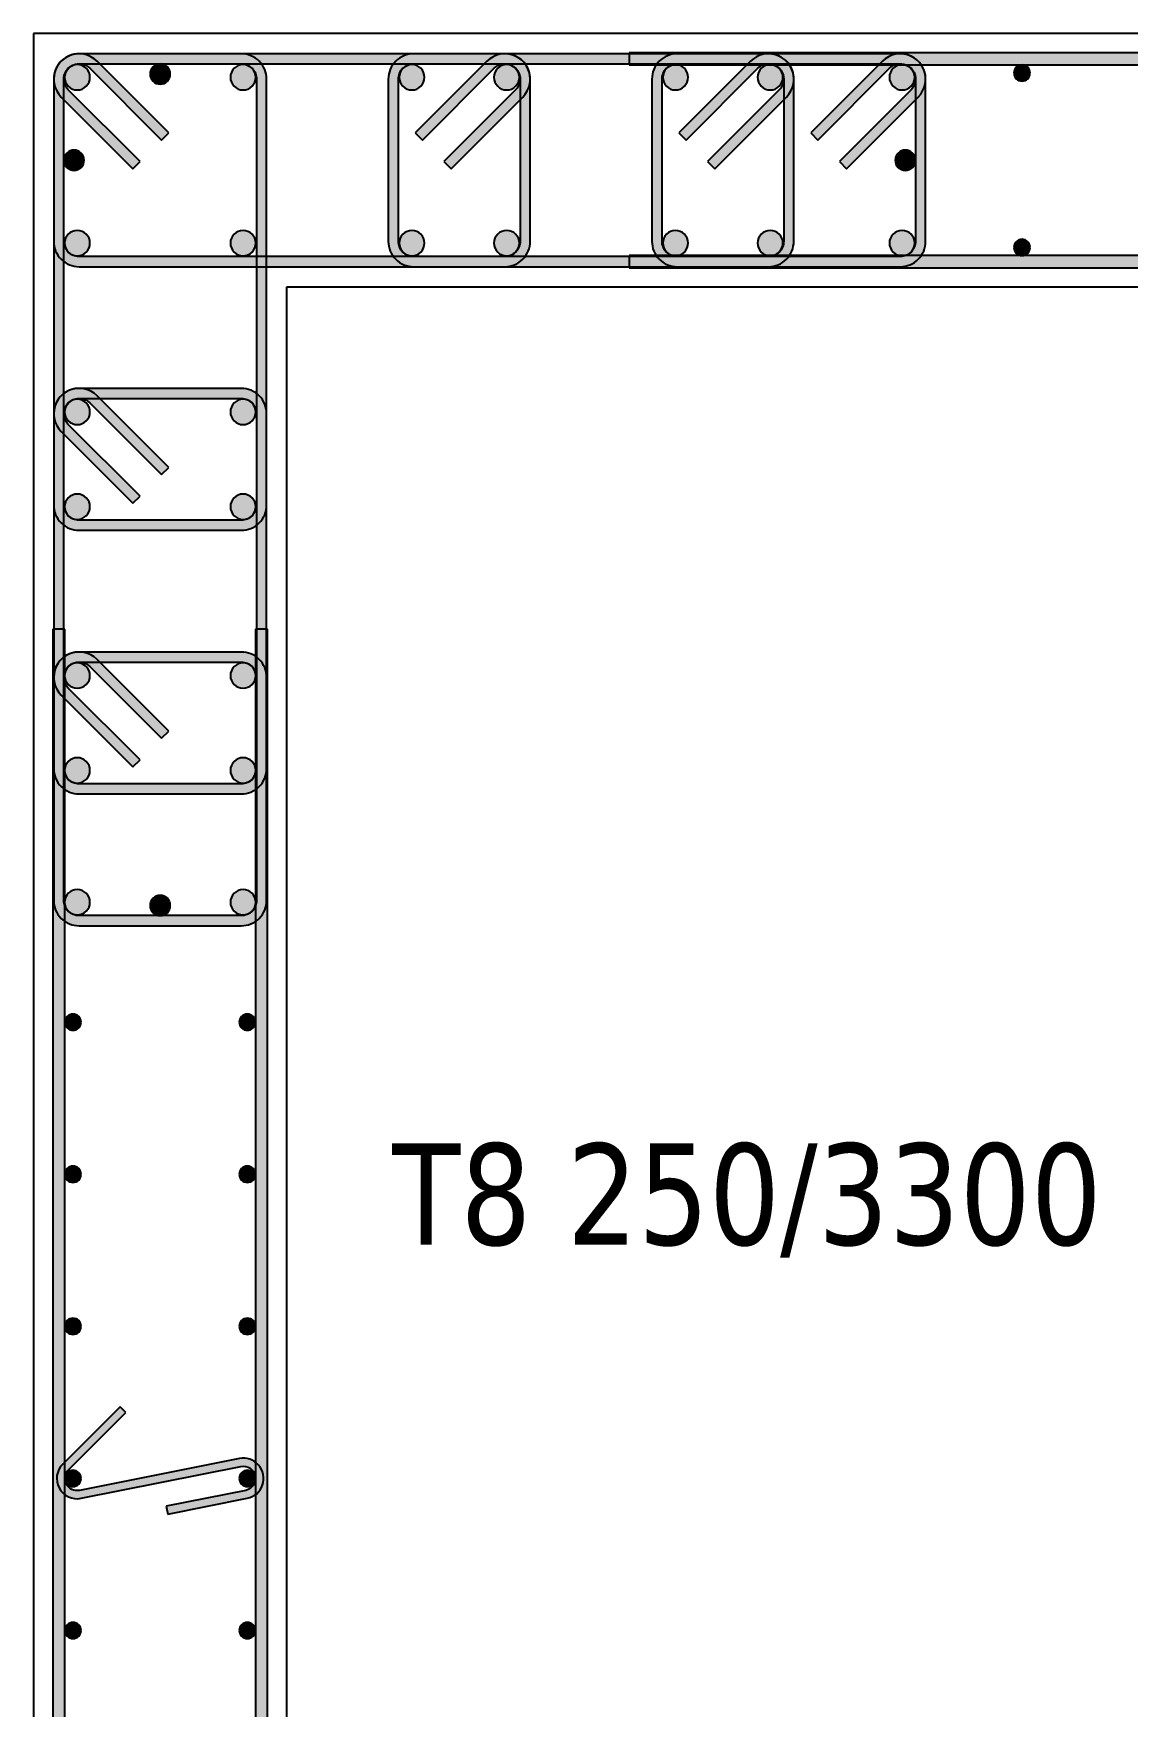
# Model space of a CAD drawing. Header units: millimetres. Extents: x -2171 to 1563, y -1758 to -1505.
# Drawn here: x -918.15 to -912.76, y -1612.32 to -1604.07 of the extents above; entities that cross this region are included whole.
import ezdxf

# ---------------------------------------------------------------- set-up
doc = ezdxf.new("R2010")
doc.units = ezdxf.units.MM
for name, color, linetype in [('Col_Det', 7, 'Continuous'), ('Col_Det_Fill', 7, 'Continuous'), ('pinakaki', 153, 'Continuous')]:
    doc.layers.add(name, color=color, linetype=linetype)
doc.styles.get("Standard").update_dxf_attribs({"font": 'tahoma.ttf'})

msp = doc.modelspace()

# ---------------------------------------------------------------- hatches: boundary and pattern name
at = {"layer": 'Col_Det_Fill'}
for color, points in [(252, [(-917.8735, -1604.2455), (-917.8381, -1604.2102, 0.668179), (-918.0515, -1604.2986), (-918.0015, -1604.2986, -0.668179)]), (252, [(-917.9265, -1604.2236), (-917.9265, -1604.1736, 0.668179), (-918.0149, -1604.3869), (-917.9795, -1604.3516, -0.668179)]), (252, [(-917.9265, -1604.2236), (-917.9265, -1604.1736, 0.414214), (-918.0515, -1604.2986), (-918.0015, -1604.2986, -0.414214)]), (252, [(-917.1265, -1604.2236), (-917.1265, -1604.1736), (-917.9265, -1604.1736), (-917.9265, -1604.2236)]), (252, [(-913.8765, -1604.2236), (-913.8765, -1604.1736), (-917.9265, -1604.1736), (-917.9265, -1604.2236)]), (252, [(-917.5199, -1604.5991), (-917.4846, -1604.5637), (-917.8381, -1604.2102), (-917.8735, -1604.2455)]), (252, [(-917.0515, -1604.2986), (-917.0015, -1604.2986, 0.414214), (-917.1265, -1604.1736), (-917.1265, -1604.2236, -0.414214)]), (252, [(-916.2765, -1604.2236), (-916.2765, -1604.1736, 0.414214), (-916.4015, -1604.2986), (-916.3515, -1604.2986, -0.414214)]), (252, [(-915.8265, -1604.2236), (-915.8265, -1604.1736), (-916.2765, -1604.1736), (-916.2765, -1604.2236)]), (252, [(-915.8795, -1604.2455), (-915.9149, -1604.2102), (-916.2684, -1604.5637), (-916.2331, -1604.5991)]), (252, [(-915.7515, -1604.2986), (-915.7015, -1604.2986, 0.668179), (-915.9149, -1604.2102), (-915.8795, -1604.2455, -0.668179)]), (252, [(-915.7735, -1604.3516), (-915.7381, -1604.3869, 0.668179), (-915.8265, -1604.1736), (-915.8265, -1604.2236, -0.668179)]), (252, [(-908.3396, -1604.2286), (-908.3396, -1604.1686), (-915.2134, -1604.1686), (-915.2134, -1604.2286)]), (252, [(-914.9765, -1604.2236), (-914.9765, -1604.1736, 0.414214), (-915.1015, -1604.2986), (-915.0515, -1604.2986, -0.414214)]), (252, [(-914.5265, -1604.2236), (-914.5265, -1604.1736), (-914.9765, -1604.1736), (-914.9765, -1604.2236)]), (252, [(-914.5795, -1604.2455), (-914.6149, -1604.2102), (-914.9684, -1604.5637), (-914.9331, -1604.5991)]), (252, [(-914.4515, -1604.2986), (-914.4015, -1604.2986, 0.668179), (-914.6149, -1604.2102), (-914.5795, -1604.2455, -0.668179)]), (252, [(-914.4735, -1604.3516), (-914.4381, -1604.3869, 0.668179), (-914.5265, -1604.1736), (-914.5265, -1604.2236, -0.668179)]), (252, [(-913.9295, -1604.2455), (-913.9649, -1604.2102), (-914.3184, -1604.5637), (-914.2831, -1604.5991)]), (252, [(-913.8015, -1604.2986), (-913.7515, -1604.2986, 0.668179), (-913.9649, -1604.2102), (-913.9295, -1604.2455, -0.668179)]), (252, [(-913.8235, -1604.3516), (-913.7881, -1604.3869, 0.668179), (-913.8765, -1604.1736), (-913.8765, -1604.2236, -0.668179)]), (56, [(-917.9353, -1604.2272, 0.414214), (-917.9978, -1604.2897, 0.414214), (-917.9353, -1604.3522, 0.414214), (-917.8728, -1604.2897, 0.414214)]), (133, [(-917.5265, -1604.2236, 0.414214), (-917.5765, -1604.2736, 0.414214), (-917.5265, -1604.3236, 0.414214), (-917.4765, -1604.2736, 0.414214)]), (56, [(-917.1177, -1604.2272, 0.414214), (-917.1802, -1604.2897, 0.414214), (-917.1177, -1604.3522, 0.414214), (-917.0552, -1604.2897, 0.414214)]), (56, [(-916.2853, -1604.2272, 0.414214), (-916.3478, -1604.2897, 0.414214), (-916.2853, -1604.3522, 0.414214), (-916.2228, -1604.2897, 0.414214)]), (56, [(-915.8177, -1604.2272, 0.414214), (-915.8802, -1604.2897, 0.414214), (-915.8177, -1604.3522, 0.414214), (-915.7552, -1604.2897, 0.414214)]), (56, [(-914.9853, -1604.2272, 0.414214), (-915.0478, -1604.2897, 0.414214), (-914.9853, -1604.3522, 0.414214), (-914.9228, -1604.2897, 0.414214)]), (56, [(-914.5177, -1604.2272, 0.414214), (-914.5802, -1604.2897, 0.414214), (-914.5177, -1604.3522, 0.414214), (-914.4552, -1604.2897, 0.414214)]), (56, [(-913.8677, -1604.2272, 0.414214), (-913.9302, -1604.2897, 0.414214), (-913.8677, -1604.3522, 0.414214), (-913.8052, -1604.2897, 0.414214)]), (133, [(-913.3161, -1604.2686, 0.414214), (-913.2761, -1604.3086, 0.414214), (-913.2361, -1604.2686, 0.414214), (-913.2761, -1604.2286, 0.414214)]), (252, [(-918.0015, -1604.2986), (-918.0515, -1604.2986), (-918.0515, -1608.3486), (-918.0015, -1608.3486)]), (252, [(-918.0015, -1604.2986), (-918.0515, -1604.2986), (-918.0515, -1605.0986), (-918.0015, -1605.0986)]), (252, [(-917.9795, -1604.3516), (-918.0149, -1604.3869), (-917.6613, -1604.7405), (-917.626, -1604.7051)]), (252, [(-917.0515, -1608.3486), (-917.0015, -1608.3486), (-917.0015, -1604.2986), (-917.0515, -1604.2986)]), (252, [(-916.3515, -1604.2986), (-916.4015, -1604.2986), (-916.4015, -1605.0986), (-916.3515, -1605.0986)]), (252, [(-916.127, -1604.7051), (-916.0917, -1604.7405), (-915.7381, -1604.3869), (-915.7735, -1604.3516)]), (252, [(-915.7515, -1605.0986), (-915.7015, -1605.0986), (-915.7015, -1604.2986), (-915.7515, -1604.2986)]), (252, [(-915.0515, -1604.2986), (-915.1015, -1604.2986), (-915.1015, -1605.0986), (-915.0515, -1605.0986)]), (252, [(-914.827, -1604.7051), (-914.7917, -1604.7405), (-914.4381, -1604.3869), (-914.4735, -1604.3516)]), (252, [(-914.4515, -1605.0986), (-914.4015, -1605.0986), (-914.4015, -1604.2986), (-914.4515, -1604.2986)]), (252, [(-914.177, -1604.7051), (-914.1417, -1604.7405), (-913.7881, -1604.3869), (-913.8235, -1604.3516)]), (252, [(-913.8015, -1605.0986), (-913.7515, -1605.0986), (-913.7515, -1604.2986), (-913.8015, -1604.2986)]), (133, [(-917.9515, -1604.6486, 0.414214), (-918.0015, -1604.6986, 0.414214), (-917.9515, -1604.7486, 0.414214), (-917.9015, -1604.6986, 0.414214)]), (133, [(-913.8515, -1604.6486, 0.414214), (-913.9015, -1604.6986, 0.414214), (-913.8515, -1604.7486, 0.414214), (-913.8015, -1604.6986, 0.414214)]), (252, [(-918.0015, -1605.0986), (-918.0515, -1605.0986, 0.414214), (-917.9265, -1605.2236), (-917.9265, -1605.1736, -0.414214)]), (56, [(-917.9353, -1605.0449, 0.414214), (-917.9978, -1605.1074, 0.414214), (-917.9353, -1605.1699, 0.414214), (-917.8728, -1605.1074, 0.414214)]), (56, [(-917.1177, -1605.0449, 0.414214), (-917.1802, -1605.1074, 0.414214), (-917.1177, -1605.1699, 0.414214), (-917.0552, -1605.1074, 0.414214)]), (252, [(-916.3515, -1605.0986), (-916.4015, -1605.0986, 0.414214), (-916.2765, -1605.2236), (-916.2765, -1605.1736, -0.414214)]), (56, [(-916.2853, -1605.0449, 0.414214), (-916.3478, -1605.1074, 0.414214), (-916.2853, -1605.1699, 0.414214), (-916.2228, -1605.1074, 0.414214)]), (56, [(-915.8177, -1605.0449, 0.414214), (-915.8802, -1605.1074, 0.414214), (-915.8177, -1605.1699, 0.414214), (-915.7552, -1605.1074, 0.414214)]), (252, [(-915.8265, -1605.1736), (-915.8265, -1605.2236, 0.414214), (-915.7015, -1605.0986), (-915.7515, -1605.0986, -0.414214)]), (252, [(-915.0515, -1605.0986), (-915.1015, -1605.0986, 0.414214), (-914.9765, -1605.2236), (-914.9765, -1605.1736, -0.414214)]), (56, [(-914.9853, -1605.0449, 0.414214), (-915.0478, -1605.1074, 0.414214), (-914.9853, -1605.1699, 0.414214), (-914.9228, -1605.1074, 0.414214)]), (56, [(-914.5177, -1605.0449, 0.414214), (-914.5802, -1605.1074, 0.414214), (-914.5177, -1605.1699, 0.414214), (-914.4552, -1605.1074, 0.414214)]), (252, [(-914.5265, -1605.1736), (-914.5265, -1605.2236, 0.414214), (-914.4015, -1605.0986), (-914.4515, -1605.0986, -0.414214)]), (56, [(-913.8677, -1605.0449, 0.414214), (-913.9302, -1605.1074, 0.414214), (-913.8677, -1605.1699, 0.414214), (-913.8052, -1605.1074, 0.414214)]), (252, [(-913.8765, -1605.1736), (-913.8765, -1605.2236, 0.414214), (-913.7515, -1605.0986), (-913.8015, -1605.0986, -0.414214)]), (133, [(-913.3161, -1605.1286, 0.414214), (-913.2761, -1605.1686, 0.414214), (-913.2361, -1605.1286, 0.414214), (-913.2761, -1605.0886, 0.414214)]), (252, [(-917.9265, -1605.1736), (-917.9265, -1605.2236), (-913.8765, -1605.2236), (-913.8765, -1605.1736)]), (252, [(-916.2765, -1605.1736), (-916.2765, -1605.2236), (-915.8265, -1605.2236), (-915.8265, -1605.1736)]), (252, [(-915.2134, -1605.1686), (-915.2134, -1605.2286), (-908.3396, -1605.2286), (-908.3396, -1605.1686)]), (252, [(-914.9765, -1605.1736), (-914.9765, -1605.2236), (-914.5265, -1605.2236), (-914.5265, -1605.1736)]), (252, [(-917.8735, -1605.8955), (-917.8381, -1605.8602, 0.668179), (-918.0515, -1605.9486), (-918.0015, -1605.9486, -0.668179)]), (252, [(-917.9265, -1605.8736), (-917.9265, -1605.8236, 0.668179), (-918.0149, -1606.0369), (-917.9795, -1606.0016, -0.668179)]), (252, [(-917.1265, -1605.8736), (-917.1265, -1605.8236), (-917.9265, -1605.8236), (-917.9265, -1605.8736)]), (252, [(-917.5199, -1606.2491), (-917.4846, -1606.2137), (-917.8381, -1605.8602), (-917.8735, -1605.8955)]), (252, [(-917.0515, -1605.9486), (-917.0015, -1605.9486, 0.414214), (-917.1265, -1605.8236), (-917.1265, -1605.8736, -0.414214)]), (56, [(-917.9353, -1605.8772, 0.414214), (-917.9978, -1605.9397, 0.414214), (-917.9353, -1606.0022, 0.414214), (-917.8728, -1605.9397, 0.414214)]), (56, [(-917.1177, -1605.8772, 0.414214), (-917.1802, -1605.9397, 0.414214), (-917.1177, -1606.0022, 0.414214), (-917.0552, -1605.9397, 0.414214)]), (252, [(-918.0015, -1605.9486), (-918.0515, -1605.9486), (-918.0515, -1606.3986), (-918.0015, -1606.3986)]), (252, [(-917.9795, -1606.0016), (-918.0149, -1606.0369), (-917.6613, -1606.3905), (-917.626, -1606.3551)]), (252, [(-917.0515, -1606.3986), (-917.0015, -1606.3986), (-917.0015, -1605.9486), (-917.0515, -1605.9486)]), (56, [(-917.9353, -1606.3449, 0.414214), (-917.9978, -1606.4074, 0.414214), (-917.9353, -1606.4699, 0.414214), (-917.8728, -1606.4074, 0.414214)]), (56, [(-917.1177, -1606.3449, 0.414214), (-917.1802, -1606.4074, 0.414214), (-917.1177, -1606.4699, 0.414214), (-917.0552, -1606.4074, 0.414214)]), (252, [(-918.0015, -1606.3986), (-918.0515, -1606.3986, 0.414214), (-917.9265, -1606.5236), (-917.9265, -1606.4736, -0.414214)]), (252, [(-917.1265, -1606.4736), (-917.1265, -1606.5236, 0.414214), (-917.0015, -1606.3986), (-917.0515, -1606.3986, -0.414214)]), (252, [(-917.9265, -1606.4736), (-917.9265, -1606.5236), (-917.1265, -1606.5236), (-917.1265, -1606.4736)]), (252, [(-917.9965, -1607.0116), (-918.0565, -1607.0116), (-918.0565, -1617.6355), (-917.9965, -1617.6355)]), (252, [(-917.0565, -1617.6355), (-916.9965, -1617.6355), (-916.9965, -1607.0116), (-917.0565, -1607.0116)]), (252, [(-917.8735, -1607.1955), (-917.8381, -1607.1602, 0.668179), (-918.0515, -1607.2486), (-918.0015, -1607.2486, -0.668179)]), (252, [(-917.9265, -1607.1736), (-917.9265, -1607.1236, 0.668179), (-918.0149, -1607.3369), (-917.9795, -1607.3016, -0.668179)]), (56, [(-917.9353, -1607.1772, 0.414214), (-917.9978, -1607.2397, 0.414214), (-917.9353, -1607.3022, 0.414214), (-917.8728, -1607.2397, 0.414214)]), (252, [(-917.1265, -1607.1736), (-917.1265, -1607.1236), (-917.9265, -1607.1236), (-917.9265, -1607.1736)]), (252, [(-917.5199, -1607.5491), (-917.4846, -1607.5137), (-917.8381, -1607.1602), (-917.8735, -1607.1955)]), (56, [(-917.1177, -1607.1772, 0.414214), (-917.1802, -1607.2397, 0.414214), (-917.1177, -1607.3022, 0.414214), (-917.0552, -1607.2397, 0.414214)]), (252, [(-917.0515, -1607.2486), (-917.0015, -1607.2486, 0.414214), (-917.1265, -1607.1236), (-917.1265, -1607.1736, -0.414214)]), (252, [(-918.0015, -1607.2486), (-918.0515, -1607.2486), (-918.0515, -1607.6986), (-918.0015, -1607.6986)]), (252, [(-917.0515, -1607.6986), (-917.0015, -1607.6986), (-917.0015, -1607.2486), (-917.0515, -1607.2486)]), (252, [(-917.9795, -1607.3016), (-918.0149, -1607.3369), (-917.6613, -1607.6905), (-917.626, -1607.6551)]), (56, [(-917.9353, -1607.6449, 0.414214), (-917.9978, -1607.7074, 0.414214), (-917.9353, -1607.7699, 0.414214), (-917.8728, -1607.7074, 0.414214)]), (56, [(-917.1177, -1607.6449, 0.414214), (-917.1802, -1607.7074, 0.414214), (-917.1177, -1607.7699, 0.414214), (-917.0552, -1607.7074, 0.414214)]), (252, [(-918.0015, -1607.6986), (-918.0515, -1607.6986, 0.414214), (-917.9265, -1607.8236), (-917.9265, -1607.7736, -0.414214)]), (252, [(-917.1265, -1607.7736), (-917.1265, -1607.8236, 0.414214), (-917.0015, -1607.6986), (-917.0515, -1607.6986, -0.414214)]), (252, [(-917.9265, -1607.7736), (-917.9265, -1607.8236), (-917.1265, -1607.8236), (-917.1265, -1607.7736)]), (56, [(-917.9353, -1608.2949, 0.414214), (-917.9978, -1608.3574, 0.414214), (-917.9353, -1608.4199, 0.414214), (-917.8728, -1608.3574, 0.414214)]), (133, [(-917.5265, -1608.3236, 0.414214), (-917.5765, -1608.3736, 0.414214), (-917.5265, -1608.4236, 0.414214), (-917.4765, -1608.3736, 0.414214)]), (56, [(-917.1177, -1608.2949, 0.414214), (-917.1802, -1608.3574, 0.414214), (-917.1177, -1608.4199, 0.414214), (-917.0552, -1608.3574, 0.414214)]), (252, [(-918.0015, -1608.3486), (-918.0515, -1608.3486, 0.414214), (-917.9265, -1608.4736), (-917.9265, -1608.4236, -0.414214)]), (252, [(-917.1265, -1608.4236), (-917.1265, -1608.4736, 0.414214), (-917.0015, -1608.3486), (-917.0515, -1608.3486, -0.414214)]), (252, [(-917.9265, -1608.4236), (-917.9265, -1608.4736), (-917.1265, -1608.4736), (-917.1265, -1608.4236)]), (133, [(-917.9565, -1608.989, 0.414214), (-917.9165, -1608.949, 0.414214), (-917.9565, -1608.909, 0.414214), (-917.9965, -1608.949, 0.414214)]), (133, [(-917.0965, -1608.989, 0.414214), (-917.0565, -1608.949, 0.414214), (-917.0965, -1608.909, 0.414214), (-917.1365, -1608.949, 0.414214)]), (133, [(-917.9565, -1609.7389, 0.414214), (-917.9165, -1609.6989, 0.414214), (-917.9565, -1609.6589, 0.414214), (-917.9965, -1609.6989, 0.414214)]), (133, [(-917.0965, -1609.7389, 0.414214), (-917.0565, -1609.6989, 0.414214), (-917.0965, -1609.6589, 0.414214), (-917.1365, -1609.6989, 0.414214)]), (133, [(-917.9565, -1610.4888, 0.414214), (-917.9165, -1610.4488, 0.414214), (-917.9565, -1610.4088, 0.414214), (-917.9965, -1610.4488, 0.414214)]), (133, [(-917.0965, -1610.4888, 0.414214), (-917.0565, -1610.4488, 0.414214), (-917.0965, -1610.4088, 0.414214), (-917.1365, -1610.4488, 0.414214)]), (252, [(-918.0072, -1611.128), (-917.9789, -1611.1563), (-917.6961, -1610.8734), (-917.7244, -1610.8452)]), (252, [(-917.917, -1611.2968), (-917.9248, -1611.2576, -0.741663), (-917.9789, -1611.1563), (-918.0072, -1611.128, 0.741663)]), (252, [(-917.1282, -1611.1399), (-917.136, -1611.1006), (-917.9248, -1611.2576), (-917.917, -1611.2968)]), (252, [(-917.1048, -1611.2576), (-917.097, -1611.2968, 1), (-917.136, -1611.1006), (-917.1282, -1611.1399, -1)]), (133, [(-917.9565, -1611.2387, 0.414214), (-917.9165, -1611.1987, 0.414214), (-917.9565, -1611.1587, 0.414214), (-917.9965, -1611.1987, 0.414214)]), (133, [(-917.0965, -1611.2387, 0.414214), (-917.0565, -1611.1987, 0.414214), (-917.0965, -1611.1587, 0.414214), (-917.1365, -1611.1987, 0.414214)]), (252, [(-917.4971, -1611.3356), (-917.4893, -1611.3748), (-917.097, -1611.2968), (-917.1048, -1611.2576)]), (133, [(-917.9565, -1611.9886, 0.414214), (-917.9165, -1611.9486, 0.414214), (-917.9565, -1611.9086, 0.414214), (-917.9965, -1611.9486, 0.414214)]), (133, [(-917.0965, -1611.9886, 0.414214), (-917.0565, -1611.9486, 0.414214), (-917.0965, -1611.9086, 0.414214), (-917.1365, -1611.9486, 0.414214)])]:
    msp.add_hatch(color=color, dxfattribs=at).paths.add_polyline_path(points)

# ---------------------------------------------------------------- linework, layer by layer
at = {"layer": 'Col_Det', "color": 7}
for points in [[(-918.1515, -1604.0736), (-918.1515, -1620.5736)], [(-905.4015, -1604.0736), (-918.1515, -1604.0736)], [(-917.1265, -1604.1736), (-917.9265, -1604.1736)], [(-913.8765, -1604.1736), (-917.9265, -1604.1736)], [(-917.4846, -1604.5637), (-917.8381, -1604.2102)], [(-915.8265, -1604.1736), (-916.2765, -1604.1736)], [(-915.9149, -1604.2102), (-916.2684, -1604.5637)], [(-908.3396, -1604.1686), (-915.2134, -1604.1686)], [(-915.2134, -1604.1686), (-915.2134, -1604.2286)], [(-914.5265, -1604.1736), (-914.9765, -1604.1736)], [(-914.6149, -1604.2102), (-914.9684, -1604.5637)], [(-913.9649, -1604.2102), (-914.3184, -1604.5637)], [(-917.9265, -1604.2236), (-917.1265, -1604.2236)], [(-917.9265, -1604.2236), (-913.8765, -1604.2236)], [(-917.8735, -1604.2455), (-917.5199, -1604.5991)], [(-916.2765, -1604.2236), (-915.8265, -1604.2236)], [(-916.2331, -1604.5991), (-915.8795, -1604.2455)], [(-915.2134, -1604.2286), (-908.3396, -1604.2286)], [(-914.9765, -1604.2236), (-914.5265, -1604.2236)], [(-914.9331, -1604.5991), (-914.5795, -1604.2455)], [(-914.2831, -1604.5991), (-913.9295, -1604.2455)], [(-918.0515, -1604.2986), (-918.0515, -1608.3486)], [(-918.0515, -1604.2986), (-918.0515, -1605.0986)], [(-918.0015, -1608.3486), (-918.0015, -1604.2986)], [(-918.0015, -1605.0986), (-918.0015, -1604.2986)], [(-917.626, -1604.7051), (-917.9795, -1604.3516)], [(-917.0515, -1604.2986), (-917.0515, -1608.3486)], [(-917.0015, -1608.3486), (-917.0015, -1604.2986)], [(-916.4015, -1604.2986), (-916.4015, -1605.0986)], [(-916.3515, -1605.0986), (-916.3515, -1604.2986)], [(-915.7735, -1604.3516), (-916.127, -1604.7051)], [(-915.7515, -1604.2986), (-915.7515, -1605.0986)], [(-915.7015, -1605.0986), (-915.7015, -1604.2986)], [(-915.1015, -1604.2986), (-915.1015, -1605.0986)], [(-915.0515, -1605.0986), (-915.0515, -1604.2986)], [(-914.4735, -1604.3516), (-914.827, -1604.7051)], [(-914.4515, -1604.2986), (-914.4515, -1605.0986)], [(-914.4015, -1605.0986), (-914.4015, -1604.2986)], [(-913.8235, -1604.3516), (-914.177, -1604.7051)], [(-913.8015, -1604.2986), (-913.8015, -1605.0986)], [(-913.7515, -1605.0986), (-913.7515, -1604.2986)], [(-918.0149, -1604.3869), (-917.6613, -1604.7405)], [(-916.0917, -1604.7405), (-915.7381, -1604.3869)], [(-914.7917, -1604.7405), (-914.4381, -1604.3869)], [(-914.1417, -1604.7405), (-913.7881, -1604.3869)], [(-917.5199, -1604.5991), (-917.4846, -1604.5637)], [(-916.2684, -1604.5637), (-916.2331, -1604.5991)], [(-914.9684, -1604.5637), (-914.9331, -1604.5991)], [(-914.3184, -1604.5637), (-914.2831, -1604.5991)], [(-917.6613, -1604.7405), (-917.626, -1604.7051)], [(-916.127, -1604.7051), (-916.0917, -1604.7405)], [(-914.827, -1604.7051), (-914.7917, -1604.7405)], [(-914.177, -1604.7051), (-914.1417, -1604.7405)], [(-913.8765, -1605.1736), (-917.9265, -1605.1736)], [(-915.8265, -1605.1736), (-916.2765, -1605.1736)], [(-915.2134, -1605.1686), (-915.2134, -1605.2286)], [(-908.3396, -1605.1686), (-915.2134, -1605.1686)], [(-914.5265, -1605.1736), (-914.9765, -1605.1736)], [(-917.9265, -1605.2236), (-913.8765, -1605.2236)], [(-916.2765, -1605.2236), (-915.8265, -1605.2236)], [(-915.2134, -1605.2286), (-908.3396, -1605.2286)], [(-914.9765, -1605.2236), (-914.5265, -1605.2236)], [(-916.9015, -1620.5736), (-916.9015, -1605.3236)], [(-916.9015, -1605.3236), (-906.9015, -1605.3236)], [(-917.1265, -1605.8236), (-917.9265, -1605.8236)], [(-917.4846, -1606.2137), (-917.8381, -1605.8602)], [(-917.9265, -1605.8736), (-917.1265, -1605.8736)], [(-917.8735, -1605.8955), (-917.5199, -1606.2491)], [(-918.0515, -1605.9486), (-918.0515, -1606.3986)], [(-918.0015, -1606.3986), (-918.0015, -1605.9486)], [(-917.626, -1606.3551), (-917.9795, -1606.0016)], [(-917.0515, -1605.9486), (-917.0515, -1606.3986)], [(-917.0015, -1606.3986), (-917.0015, -1605.9486)], [(-918.0149, -1606.0369), (-917.6613, -1606.3905)], [(-917.5199, -1606.2491), (-917.4846, -1606.2137)], [(-917.6613, -1606.3905), (-917.626, -1606.3551)], [(-917.1265, -1606.4736), (-917.9265, -1606.4736)], [(-917.9265, -1606.5236), (-917.1265, -1606.5236)], [(-917.9965, -1607.0116), (-918.0565, -1607.0116)], [(-918.0565, -1607.0116), (-918.0565, -1617.6355)], [(-917.9965, -1617.6355), (-917.9965, -1607.0116)], [(-916.9965, -1607.0116), (-917.0565, -1607.0116)], [(-917.0565, -1607.0116), (-917.0565, -1617.6355)], [(-916.9965, -1617.6355), (-916.9965, -1607.0116)], [(-917.1265, -1607.1236), (-917.9265, -1607.1236)], [(-917.9265, -1607.1736), (-917.1265, -1607.1736)], [(-917.4846, -1607.5137), (-917.8381, -1607.1602)], [(-918.0515, -1607.2486), (-918.0515, -1607.6986)], [(-918.0015, -1607.6986), (-918.0015, -1607.2486)], [(-917.8735, -1607.1955), (-917.5199, -1607.5491)], [(-917.0515, -1607.2486), (-917.0515, -1607.6986)], [(-917.0015, -1607.6986), (-917.0015, -1607.2486)], [(-918.0149, -1607.3369), (-917.6613, -1607.6905)], [(-917.626, -1607.6551), (-917.9795, -1607.3016)], [(-917.5199, -1607.5491), (-917.4846, -1607.5137)], [(-917.6613, -1607.6905), (-917.626, -1607.6551)], [(-917.1265, -1607.7736), (-917.9265, -1607.7736)], [(-917.9265, -1607.8236), (-917.1265, -1607.8236)], [(-917.1265, -1608.4236), (-917.9265, -1608.4236)], [(-917.9265, -1608.4736), (-917.1265, -1608.4736)], [(-917.7244, -1610.8452), (-918.0072, -1611.128)], [(-917.9789, -1611.1563), (-917.6961, -1610.8734)], [(-917.6961, -1610.8734), (-917.7244, -1610.8452)], [(-917.136, -1611.1006), (-917.9248, -1611.2576)], [(-917.917, -1611.2968), (-917.1282, -1611.1399)], [(-917.1048, -1611.2576), (-917.4971, -1611.3356)], [(-917.4893, -1611.3748), (-917.097, -1611.2968)], [(-917.4971, -1611.3356), (-917.4893, -1611.3748)]]:
    msp.add_lwpolyline(points, dxfattribs=at)
for points in [[(-917.8381, -1604.2102, 0.668179), (-918.0515, -1604.2986)], [(-917.9265, -1604.1736, 0.668179), (-918.0149, -1604.3869)], [(-917.9265, -1604.1736, 0.414214), (-918.0515, -1604.2986)], [(-917.0015, -1604.2986, 0.414214), (-917.1265, -1604.1736)], [(-916.2765, -1604.1736, 0.414214), (-916.4015, -1604.2986)], [(-915.7015, -1604.2986, 0.668179), (-915.9149, -1604.2102)], [(-915.7381, -1604.3869, 0.668179), (-915.8265, -1604.1736)], [(-914.9765, -1604.1736, 0.414214), (-915.1015, -1604.2986)], [(-914.4015, -1604.2986, 0.668179), (-914.6149, -1604.2102)], [(-914.4381, -1604.3869, 0.668179), (-914.5265, -1604.1736)], [(-913.7515, -1604.2986, 0.668179), (-913.9649, -1604.2102)], [(-913.7881, -1604.3869, 0.668179), (-913.8765, -1604.1736)], [(-918.0015, -1604.2986, -0.668179), (-917.8735, -1604.2455, -0.668179)], [(-917.9795, -1604.3516, -0.668179), (-917.9265, -1604.2236, -0.668179)], [(-918.0015, -1604.2986, -0.414214), (-917.9265, -1604.2236, -0.414214)], [(-917.9353, -1604.2272, 0.414214), (-917.9978, -1604.2897, 0.414214)], [(-917.9978, -1604.2897, 0.414214), (-917.9353, -1604.3522, 0.414214)], [(-917.8728, -1604.2897, 0.414214), (-917.9353, -1604.2272, 0.414214)], [(-917.9353, -1604.3522, 0.414214), (-917.8728, -1604.2897, 0.414214)], [(-917.5265, -1604.2236, 0.414214), (-917.5765, -1604.2736, 0.414214)], [(-917.5765, -1604.2736, 0.414214), (-917.5265, -1604.3236, 0.414214)], [(-917.4765, -1604.2736, 0.414214), (-917.5265, -1604.2236, 0.414214)], [(-917.5265, -1604.3236, 0.414214), (-917.4765, -1604.2736, 0.414214)], [(-917.1177, -1604.2272, 0.414214), (-917.1802, -1604.2897, 0.414214)], [(-917.1802, -1604.2897, 0.414214), (-917.1177, -1604.3522, 0.414214)], [(-917.1265, -1604.2236, -0.414214), (-917.0515, -1604.2986, -0.414214)], [(-917.0552, -1604.2897, 0.414214), (-917.1177, -1604.2272, 0.414214)], [(-917.1177, -1604.3522, 0.414214), (-917.0552, -1604.2897, 0.414214)], [(-916.3515, -1604.2986, -0.414214), (-916.2765, -1604.2236, -0.414214)], [(-916.2853, -1604.2272, 0.414214), (-916.3478, -1604.2897, 0.414214)], [(-916.3478, -1604.2897, 0.414214), (-916.2853, -1604.3522, 0.414214)], [(-916.2228, -1604.2897, 0.414214), (-916.2853, -1604.2272, 0.414214)], [(-916.2853, -1604.3522, 0.414214), (-916.2228, -1604.2897, 0.414214)], [(-915.8177, -1604.2272, 0.414214), (-915.8802, -1604.2897, 0.414214)], [(-915.8802, -1604.2897, 0.414214), (-915.8177, -1604.3522, 0.414214)], [(-915.8795, -1604.2455, -0.668179), (-915.7515, -1604.2986, -0.668179)], [(-915.8265, -1604.2236, -0.668179), (-915.7735, -1604.3516, -0.668179)], [(-915.7552, -1604.2897, 0.414214), (-915.8177, -1604.2272, 0.414214)], [(-915.8177, -1604.3522, 0.414214), (-915.7552, -1604.2897, 0.414214)], [(-915.0515, -1604.2986, -0.414214), (-914.9765, -1604.2236, -0.414214)], [(-914.9853, -1604.2272, 0.414214), (-915.0478, -1604.2897, 0.414214)], [(-915.0478, -1604.2897, 0.414214), (-914.9853, -1604.3522, 0.414214)], [(-914.9228, -1604.2897, 0.414214), (-914.9853, -1604.2272, 0.414214)], [(-914.9853, -1604.3522, 0.414214), (-914.9228, -1604.2897, 0.414214)], [(-914.5177, -1604.2272, 0.414214), (-914.5802, -1604.2897, 0.414214)], [(-914.5802, -1604.2897, 0.414214), (-914.5177, -1604.3522, 0.414214)], [(-914.5795, -1604.2455, -0.668179), (-914.4515, -1604.2986, -0.668179)], [(-914.5265, -1604.2236, -0.668179), (-914.4735, -1604.3516, -0.668179)], [(-914.4552, -1604.2897, 0.414214), (-914.5177, -1604.2272, 0.414214)], [(-914.5177, -1604.3522, 0.414214), (-914.4552, -1604.2897, 0.414214)], [(-913.8677, -1604.2272, 0.414214), (-913.9302, -1604.2897, 0.414214)], [(-913.9302, -1604.2897, 0.414214), (-913.8677, -1604.3522, 0.414214)], [(-913.9295, -1604.2455, -0.668179), (-913.8015, -1604.2986, -0.668179)], [(-913.8765, -1604.2236, -0.668179), (-913.8235, -1604.3516, -0.668179)], [(-913.8052, -1604.2897, 0.414214), (-913.8677, -1604.2272, 0.414214)], [(-913.8677, -1604.3522, 0.414214), (-913.8052, -1604.2897, 0.414214)], [(-913.2761, -1604.2286, 0.414214), (-913.3161, -1604.2686, 0.414214)], [(-913.3161, -1604.2686, 0.414214), (-913.2761, -1604.3086, 0.414214)], [(-913.2361, -1604.2686, 0.414214), (-913.2761, -1604.2286, 0.414214)], [(-913.2761, -1604.3086, 0.414214), (-913.2361, -1604.2686, 0.414214)], [(-917.9515, -1604.6486, 0.414214), (-918.0015, -1604.6986, 0.414214)], [(-918.0015, -1604.6986, 0.414214), (-917.9515, -1604.7486, 0.414214)], [(-917.9015, -1604.6986, 0.414214), (-917.9515, -1604.6486, 0.414214)], [(-917.9515, -1604.7486, 0.414214), (-917.9015, -1604.6986, 0.414214)], [(-913.8515, -1604.6486, 0.414214), (-913.9015, -1604.6986, 0.414214)], [(-913.9015, -1604.6986, 0.414214), (-913.8515, -1604.7486, 0.414214)], [(-913.8015, -1604.6986, 0.414214), (-913.8515, -1604.6486, 0.414214)], [(-913.8515, -1604.7486, 0.414214), (-913.8015, -1604.6986, 0.414214)], [(-918.0515, -1605.0986, 0.414214), (-917.9265, -1605.2236)], [(-917.9265, -1605.1736, -0.414214), (-918.0015, -1605.0986, -0.414214)], [(-917.9353, -1605.0449, 0.414214), (-917.9978, -1605.1074, 0.414214)], [(-917.9978, -1605.1074, 0.414214), (-917.9353, -1605.1699, 0.414214)], [(-917.8728, -1605.1074, 0.414214), (-917.9353, -1605.0449, 0.414214)], [(-917.9353, -1605.1699, 0.414214), (-917.8728, -1605.1074, 0.414214)], [(-917.1177, -1605.0449, 0.414214), (-917.1802, -1605.1074, 0.414214)], [(-917.1802, -1605.1074, 0.414214), (-917.1177, -1605.1699, 0.414214)], [(-917.0552, -1605.1074, 0.414214), (-917.1177, -1605.0449, 0.414214)], [(-917.1177, -1605.1699, 0.414214), (-917.0552, -1605.1074, 0.414214)], [(-916.4015, -1605.0986, 0.414214), (-916.2765, -1605.2236)], [(-916.2765, -1605.1736, -0.414214), (-916.3515, -1605.0986, -0.414214)], [(-916.2853, -1605.0449, 0.414214), (-916.3478, -1605.1074, 0.414214)], [(-916.3478, -1605.1074, 0.414214), (-916.2853, -1605.1699, 0.414214)], [(-916.2228, -1605.1074, 0.414214), (-916.2853, -1605.0449, 0.414214)], [(-916.2853, -1605.1699, 0.414214), (-916.2228, -1605.1074, 0.414214)], [(-915.8177, -1605.0449, 0.414214), (-915.8802, -1605.1074, 0.414214)], [(-915.8802, -1605.1074, 0.414214), (-915.8177, -1605.1699, 0.414214)], [(-915.8265, -1605.2236, 0.414214), (-915.7015, -1605.0986)], [(-915.7515, -1605.0986, -0.414214), (-915.8265, -1605.1736, -0.414214)], [(-915.7552, -1605.1074, 0.414214), (-915.8177, -1605.0449, 0.414214)], [(-915.8177, -1605.1699, 0.414214), (-915.7552, -1605.1074, 0.414214)], [(-915.1015, -1605.0986, 0.414214), (-914.9765, -1605.2236)], [(-914.9765, -1605.1736, -0.414214), (-915.0515, -1605.0986, -0.414214)], [(-914.9853, -1605.0449, 0.414214), (-915.0478, -1605.1074, 0.414214)], [(-915.0478, -1605.1074, 0.414214), (-914.9853, -1605.1699, 0.414214)], [(-914.9228, -1605.1074, 0.414214), (-914.9853, -1605.0449, 0.414214)], [(-914.9853, -1605.1699, 0.414214), (-914.9228, -1605.1074, 0.414214)], [(-914.5177, -1605.0449, 0.414214), (-914.5802, -1605.1074, 0.414214)], [(-914.5802, -1605.1074, 0.414214), (-914.5177, -1605.1699, 0.414214)], [(-914.5265, -1605.2236, 0.414214), (-914.4015, -1605.0986)], [(-914.4515, -1605.0986, -0.414214), (-914.5265, -1605.1736, -0.414214)], [(-914.4552, -1605.1074, 0.414214), (-914.5177, -1605.0449, 0.414214)], [(-914.5177, -1605.1699, 0.414214), (-914.4552, -1605.1074, 0.414214)], [(-913.8677, -1605.0449, 0.414214), (-913.9302, -1605.1074, 0.414214)], [(-913.9302, -1605.1074, 0.414214), (-913.8677, -1605.1699, 0.414214)], [(-913.8765, -1605.2236, 0.414214), (-913.7515, -1605.0986)], [(-913.8015, -1605.0986, -0.414214), (-913.8765, -1605.1736, -0.414214)], [(-913.8052, -1605.1074, 0.414214), (-913.8677, -1605.0449, 0.414214)], [(-913.8677, -1605.1699, 0.414214), (-913.8052, -1605.1074, 0.414214)], [(-913.2761, -1605.0886, 0.414214), (-913.3161, -1605.1286, 0.414214)], [(-913.2361, -1605.1286, 0.414214), (-913.2761, -1605.0886, 0.414214)], [(-913.3161, -1605.1286, 0.414214), (-913.2761, -1605.1686, 0.414214)], [(-913.2761, -1605.1686, 0.414214), (-913.2361, -1605.1286, 0.414214)], [(-917.8381, -1605.8602, 0.668179), (-918.0515, -1605.9486)], [(-917.9265, -1605.8236, 0.668179), (-918.0149, -1606.0369)], [(-917.0015, -1605.9486, 0.414214), (-917.1265, -1605.8236)], [(-918.0015, -1605.9486, -0.668179), (-917.8735, -1605.8955, -0.668179)], [(-917.9795, -1606.0016, -0.668179), (-917.9265, -1605.8736, -0.668179)], [(-917.9353, -1605.8772, 0.414214), (-917.9978, -1605.9397, 0.414214)], [(-917.9978, -1605.9397, 0.414214), (-917.9353, -1606.0022, 0.414214)], [(-917.8728, -1605.9397, 0.414214), (-917.9353, -1605.8772, 0.414214)], [(-917.9353, -1606.0022, 0.414214), (-917.8728, -1605.9397, 0.414214)], [(-917.1177, -1605.8772, 0.414214), (-917.1802, -1605.9397, 0.414214)], [(-917.1802, -1605.9397, 0.414214), (-917.1177, -1606.0022, 0.414214)], [(-917.1265, -1605.8736, -0.414214), (-917.0515, -1605.9486, -0.414214)], [(-917.0552, -1605.9397, 0.414214), (-917.1177, -1605.8772, 0.414214)], [(-917.1177, -1606.0022, 0.414214), (-917.0552, -1605.9397, 0.414214)], [(-917.9353, -1606.3449, 0.414214), (-917.9978, -1606.4074, 0.414214)], [(-917.8728, -1606.4074, 0.414214), (-917.9353, -1606.3449, 0.414214)], [(-917.1177, -1606.3449, 0.414214), (-917.1802, -1606.4074, 0.414214)], [(-917.0552, -1606.4074, 0.414214), (-917.1177, -1606.3449, 0.414214)], [(-918.0515, -1606.3986, 0.414214), (-917.9265, -1606.5236)], [(-917.9265, -1606.4736, -0.414214), (-918.0015, -1606.3986, -0.414214)], [(-917.9978, -1606.4074, 0.414214), (-917.9353, -1606.4699, 0.414214)], [(-917.9353, -1606.4699, 0.414214), (-917.8728, -1606.4074, 0.414214)], [(-917.1802, -1606.4074, 0.414214), (-917.1177, -1606.4699, 0.414214)], [(-917.1265, -1606.5236, 0.414214), (-917.0015, -1606.3986)], [(-917.0515, -1606.3986, -0.414214), (-917.1265, -1606.4736, -0.414214)], [(-917.1177, -1606.4699, 0.414214), (-917.0552, -1606.4074, 0.414214)], [(-917.8381, -1607.1602, 0.668179), (-918.0515, -1607.2486)], [(-917.9265, -1607.1236, 0.668179), (-918.0149, -1607.3369)], [(-918.0015, -1607.2486, -0.668179), (-917.8735, -1607.1955, -0.668179)], [(-917.9795, -1607.3016, -0.668179), (-917.9265, -1607.1736, -0.668179)], [(-917.9353, -1607.1772, 0.414214), (-917.9978, -1607.2397, 0.414214)], [(-917.8728, -1607.2397, 0.414214), (-917.9353, -1607.1772, 0.414214)], [(-917.1177, -1607.1772, 0.414214), (-917.1802, -1607.2397, 0.414214)], [(-917.0015, -1607.2486, 0.414214), (-917.1265, -1607.1236)], [(-917.1265, -1607.1736, -0.414214), (-917.0515, -1607.2486, -0.414214)], [(-917.0552, -1607.2397, 0.414214), (-917.1177, -1607.1772, 0.414214)], [(-917.9978, -1607.2397, 0.414214), (-917.9353, -1607.3022, 0.414214)], [(-917.9353, -1607.3022, 0.414214), (-917.8728, -1607.2397, 0.414214)], [(-917.1802, -1607.2397, 0.414214), (-917.1177, -1607.3022, 0.414214)], [(-917.1177, -1607.3022, 0.414214), (-917.0552, -1607.2397, 0.414214)], [(-917.9353, -1607.6449, 0.414214), (-917.9978, -1607.7074, 0.414214)], [(-917.8728, -1607.7074, 0.414214), (-917.9353, -1607.6449, 0.414214)], [(-917.1177, -1607.6449, 0.414214), (-917.1802, -1607.7074, 0.414214)], [(-917.0552, -1607.7074, 0.414214), (-917.1177, -1607.6449, 0.414214)], [(-918.0515, -1607.6986, 0.414214), (-917.9265, -1607.8236)], [(-917.9265, -1607.7736, -0.414214), (-918.0015, -1607.6986, -0.414214)], [(-917.9978, -1607.7074, 0.414214), (-917.9353, -1607.7699, 0.414214)], [(-917.9353, -1607.7699, 0.414214), (-917.8728, -1607.7074, 0.414214)], [(-917.1802, -1607.7074, 0.414214), (-917.1177, -1607.7699, 0.414214)], [(-917.1265, -1607.8236, 0.414214), (-917.0015, -1607.6986)], [(-917.0515, -1607.6986, -0.414214), (-917.1265, -1607.7736, -0.414214)], [(-917.1177, -1607.7699, 0.414214), (-917.0552, -1607.7074, 0.414214)], [(-917.9353, -1608.2949, 0.414214), (-917.9978, -1608.3574, 0.414214)], [(-917.8728, -1608.3574, 0.414214), (-917.9353, -1608.2949, 0.414214)], [(-917.5265, -1608.3236, 0.414214), (-917.5765, -1608.3736, 0.414214)], [(-917.4765, -1608.3736, 0.414214), (-917.5265, -1608.3236, 0.414214)], [(-917.1177, -1608.2949, 0.414214), (-917.1802, -1608.3574, 0.414214)], [(-917.0552, -1608.3574, 0.414214), (-917.1177, -1608.2949, 0.414214)], [(-918.0515, -1608.3486, 0.414214), (-917.9265, -1608.4736)], [(-917.9265, -1608.4236, -0.414214), (-918.0015, -1608.3486, -0.414214)], [(-917.9978, -1608.3574, 0.414214), (-917.9353, -1608.4199, 0.414214)], [(-917.9353, -1608.4199, 0.414214), (-917.8728, -1608.3574, 0.414214)], [(-917.5765, -1608.3736, 0.414214), (-917.5265, -1608.4236, 0.414214)], [(-917.5265, -1608.4236, 0.414214), (-917.4765, -1608.3736, 0.414214)], [(-917.1802, -1608.3574, 0.414214), (-917.1177, -1608.4199, 0.414214)], [(-917.1265, -1608.4736, 0.414214), (-917.0015, -1608.3486)], [(-917.0515, -1608.3486, -0.414214), (-917.1265, -1608.4236, -0.414214)], [(-917.1177, -1608.4199, 0.414214), (-917.0552, -1608.3574, 0.414214)], [(-917.9565, -1608.909, 0.414214), (-917.9965, -1608.949, 0.414214)], [(-917.9165, -1608.949, 0.414214), (-917.9565, -1608.909, 0.414214)], [(-917.0965, -1608.909, 0.414214), (-917.1365, -1608.949, 0.414214)], [(-917.0565, -1608.949, 0.414214), (-917.0965, -1608.909, 0.414214)], [(-917.9965, -1608.949, 0.414214), (-917.9565, -1608.989, 0.414214)], [(-917.9565, -1608.989, 0.414214), (-917.9165, -1608.949, 0.414214)], [(-917.1365, -1608.949, 0.414214), (-917.0965, -1608.989, 0.414214)], [(-917.0965, -1608.989, 0.414214), (-917.0565, -1608.949, 0.414214)], [(-917.9565, -1609.6589, 0.414214), (-917.9965, -1609.6989, 0.414214)], [(-917.9965, -1609.6989, 0.414214), (-917.9565, -1609.7389, 0.414214)], [(-917.9165, -1609.6989, 0.414214), (-917.9565, -1609.6589, 0.414214)], [(-917.9565, -1609.7389, 0.414214), (-917.9165, -1609.6989, 0.414214)], [(-917.0965, -1609.6589, 0.414214), (-917.1365, -1609.6989, 0.414214)], [(-917.1365, -1609.6989, 0.414214), (-917.0965, -1609.7389, 0.414214)], [(-917.0565, -1609.6989, 0.414214), (-917.0965, -1609.6589, 0.414214)], [(-917.0965, -1609.7389, 0.414214), (-917.0565, -1609.6989, 0.414214)], [(-917.9565, -1610.4088, 0.414214), (-917.9965, -1610.4488, 0.414214)], [(-917.9965, -1610.4488, 0.414214), (-917.9565, -1610.4888, 0.414214)], [(-917.9165, -1610.4488, 0.414214), (-917.9565, -1610.4088, 0.414214)], [(-917.9565, -1610.4888, 0.414214), (-917.9165, -1610.4488, 0.414214)], [(-917.0965, -1610.4088, 0.414214), (-917.1365, -1610.4488, 0.414214)], [(-917.1365, -1610.4488, 0.414214), (-917.0965, -1610.4888, 0.414214)], [(-917.0565, -1610.4488, 0.414214), (-917.0965, -1610.4088, 0.414214)], [(-917.0965, -1610.4888, 0.414214), (-917.0565, -1610.4488, 0.414214)], [(-918.0072, -1611.128, 0.741663), (-917.917, -1611.2968, 0.741663)], [(-917.097, -1611.2968, 1), (-917.136, -1611.1006)], [(-917.1282, -1611.1399, -1), (-917.1048, -1611.2576, -1)], [(-917.9248, -1611.2576, -0.741663), (-917.9789, -1611.1563)], [(-917.9565, -1611.1587, 0.414214), (-917.9965, -1611.1987, 0.414214)], [(-917.9965, -1611.1987, 0.414214), (-917.9565, -1611.2387, 0.414214)], [(-917.9165, -1611.1987, 0.414214), (-917.9565, -1611.1587, 0.414214)], [(-917.9565, -1611.2387, 0.414214), (-917.9165, -1611.1987, 0.414214)], [(-917.0965, -1611.1587, 0.414214), (-917.1365, -1611.1987, 0.414214)], [(-917.1365, -1611.1987, 0.414214), (-917.0965, -1611.2387, 0.414214)], [(-917.0565, -1611.1987, 0.414214), (-917.0965, -1611.1587, 0.414214)], [(-917.0965, -1611.2387, 0.414214), (-917.0565, -1611.1987, 0.414214)], [(-917.9565, -1611.9086, 0.414214), (-917.9965, -1611.9486, 0.414214)], [(-917.9965, -1611.9486, 0.414214), (-917.9565, -1611.9886, 0.414214)], [(-917.9165, -1611.9486, 0.414214), (-917.9565, -1611.9086, 0.414214)], [(-917.9565, -1611.9886, 0.414214), (-917.9165, -1611.9486, 0.414214)], [(-917.0965, -1611.9086, 0.414214), (-917.1365, -1611.9486, 0.414214)], [(-917.1365, -1611.9486, 0.414214), (-917.0965, -1611.9886, 0.414214)], [(-917.0565, -1611.9486, 0.414214), (-917.0965, -1611.9086, 0.414214)], [(-917.0965, -1611.9886, 0.414214), (-917.0565, -1611.9486, 0.414214)]]:
    msp.add_lwpolyline(points, format="xyb", dxfattribs=at)

# ---------------------------------------------------------------- texts
at = {"layer": 'pinakaki', "color": 1, "width": 0.933629}
msp.add_text(' Τ8 250/3300 ', height=0.5, dxfattribs=at).set_placement((-916.5574, -1610.0467))

doc.saveas('drawing.dxf')
